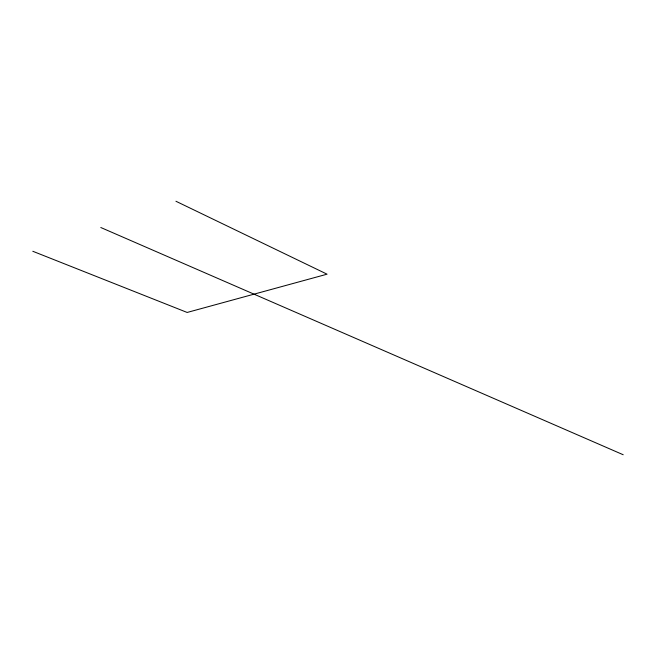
<?xml version="1.0" encoding="UTF-8"?>
<svg xmlns="http://www.w3.org/2000/svg" width="656" height="656" viewBox="0 0 656 656"><rect width="100%" height="100%" fill="white"/><g stroke="black" fill="none" stroke-linecap="round" stroke-linejoin="round"><path stroke-width="0.98" d="M32.8 251.273L187.157 312.453L327.073 274.183L175.931 201.253M100.794 227.509L623.2 454.747"/></g></svg>
